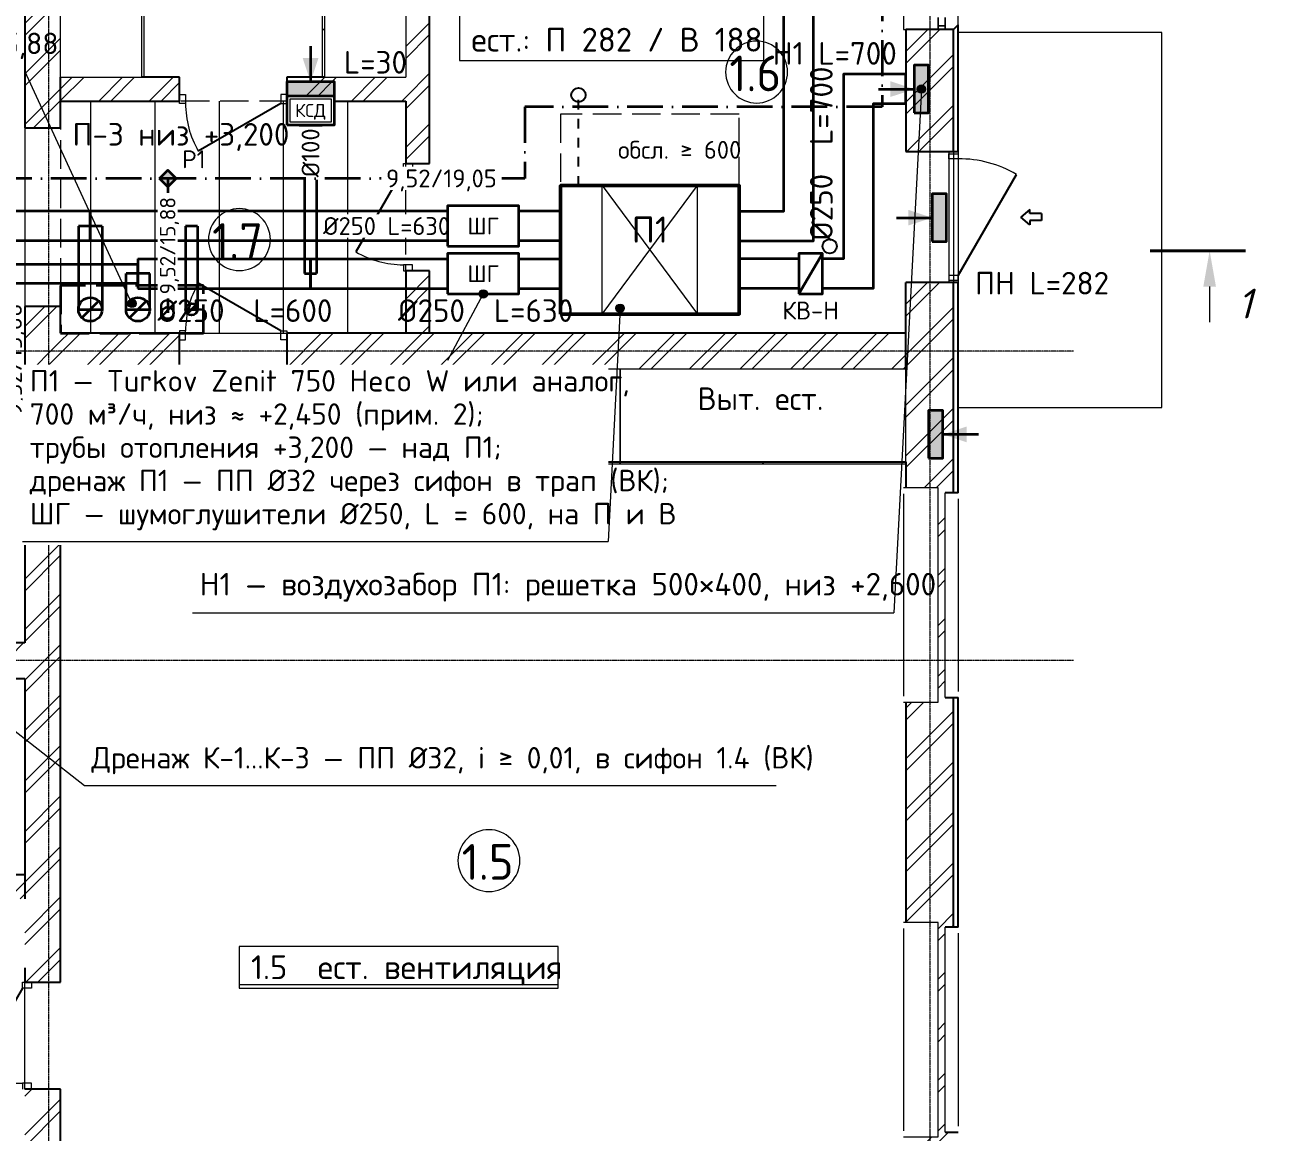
# Model space of a CAD drawing. Header units: millimetres. Extents: x -5016 to 22834, y -6019 to 18943.
# Drawn here: x 12400 to 22834, y 2340 to 11640 of the extents above; entities that cross this region are included whole.
import ezdxf
from ezdxf.enums import TextEntityAlignment as Align

# ---------------------------------------------------------------- set-up
doc = ezdxf.new("R2010")
doc.units = ezdxf.units.MM
for name, pattern in [('ОВ_ПУНКТ', [160, 80, -80]), ('ОВ_ШП', [460, 300, -80, 0, -80]), ('ОВ_ШТРИХ', [330, 240, -90]), ('Осевая 12-2-2', [16, 12, -2, 0, -2]), ('Пунктир 2-1_5', [3.5, 2, -1.5])]:
    doc.linetypes.add(name, pattern=pattern)
for name, color, linetype, lineweight in [('A-AREA-IDEN', 8, 'Continuous', 13), ('A-DOOR', 8, 'Continuous', 13), ('A-FLOR', 9, 'Continuous', 13), ('A-GLAZ', 8, 'Continuous', 13), ('A-WALL', 8, 'Continuous', 13), ('A-WALL-PATT', 8, 'Continuous', 13), ('G-ANNO-SYMB', 8, 'Continuous', 13), ('I-FURN', 9, 'Continuous', 13), ('S-GRID', 8, 'Continuous', 13), ('АР_подложка', 8, 'Continuous', 13), ('ОВ_В', 32, 'Continuous', 35), ('ОВ_Выброс', 8, 'Continuous', 35), ('ОВ_выноски', 7, 'Continuous', 18), ('ОВ_Дренаж', 4, 'Continuous', 25), ('ОВ_зоны', 5, 'Continuous', 18), ('ОВ_марки', 7, 'Continuous', 18), ('ОВ_Н', 3, 'Continuous', 35), ('ОВ_оборуд', 7, 'Continuous', 35), ('ОВ_П', 5, 'Continuous', 35), ('ОВ_Фреон', 6, 'Continuous', 35), ('ОВ_шахты', 7, 'Continuous', 35)]:
    doc.layers.add(name, color=color, linetype=linetype, lineweight=lineweight)
doc.styles.add('GOST', font='isocpeur.ttf', dxfattribs={"width": 0.9})
doc.styles.add('GOST Common', font='GOST_Common.ttf', dxfattribs={"height": 300})
doc.styles.add('ISOCPEUR_I', font='isocpeui.ttf', dxfattribs={"height": 250})
pattern_1 = [(45, (0, 0), (-212.132, 212.132), []), (45, (0, 100), (-212.132, 212.132), [])]

# ---------------------------------------------------------------- blocks, each defined once
blk = doc.blocks.new('INT 19 Дверь межкомнатная одностворчатая - 900 х 2370 _800_ Глухое Л-НАР-V1-Этаж 1 - Планировка')
at = {"layer": 'A-DOOR', "lineweight": 25}
blk.add_line((400, 170), (-293, 570), dxfattribs=at)
at = {"layer": 'A-DOOR'}
for p, q in [((-400, 170), (-450, 170)), ((-450, 150), (-450, 95)), ((-400, 95), (-400, 170)), ((400, 95), (400, 170)), ((400, 170), (450, 170)), ((450, 170), (450, 95)), ((-450, 95), (-400, 95)), ((450, 95), (400, 95))]:
    blk.add_line(p, q, dxfattribs=at)
blk.add_arc((400, 170), 800, 150, 180, dxfattribs=at)
blk = doc.blocks.new('INT 19 Дверь межкомнатная одностворчатая - 900 х 2370 _800_ Глухое Л-НАР-1569038-Этаж 1 - Планировка')
at = {"layer": 'A-DOOR', "lineweight": 25}
blk.add_line((400, 170), (-293, 570), dxfattribs=at)
at = {"layer": 'A-DOOR'}
for p, q in [((-400, 170), (-450, 170)), ((-450, 170), (-450, 95)), ((-400, 95), (-400, 170)), ((400, 95), (400, 170)), ((400, 170), (450, 170)), ((450, 170), (450, 95)), ((-450, 95), (-400, 95)), ((450, 95), (400, 95))]:
    blk.add_line(p, q, dxfattribs=at)
blk.add_arc((400, 170), 800, 150, 180, dxfattribs=at)
blk = doc.blocks.new('INT 19 Дверь межкомнатная одностворчатая - 900 х 2370 _800_ Глухое Л-НАР-1569067-Этаж 1 - Планировка')
at = {"layer": 'A-DOOR', "lineweight": 25}
blk.add_line((400, 120), (-293, 520), dxfattribs=at)
at = {"layer": 'A-DOOR'}
for p, q in [((-400, 120), (-450, 120)), ((-450, 120), (-450, 45)), ((-400, 45), (-400, 120)), ((400, 45), (400, 120)), ((400, 120), (450, 120)), ((450, 120), (450, 45)), ((-450, 45), (-400, 45)), ((450, 45), (400, 45))]:
    blk.add_line(p, q, dxfattribs=at)
blk.add_arc((400, 120), 800, 150, 180, dxfattribs=at)
blk = doc.blocks.new('INT 18 Шкаф - INT 18 Шкаф-1611660-Этаж 1 - Планировка')
at = {"layer": 'I-FURN'}
for p, q in [((-400, 350), (400, 350)), ((-400, 350), (-400, -330)), ((400, -330), (400, 350)), ((400, -330), (-400, -330)), ((-398.5, -332), (-0.8, -332)), ((-398.5, -332), (-398.5, -350)), ((-0.8, -350), (-398.5, -350)), ((-0.8, -350), (-0.8, -332)), ((0.8, -332), (398.5, -332)), ((0.8, -332), (0.8, -350)), ((398.5, -350), (0.8, -350)), ((398.5, -350), (398.5, -332))]:
    blk.add_line(p, q, dxfattribs=at)
blk = doc.blocks.new('INT 18 Шкаф - INT 18 Шкаф-1564175-Этаж 1 - Планировка')
at = {"layer": 'I-FURN'}
for p, q in [((-1200, 350), (1200, 350)), ((-1200, 350), (-1200, -430)), ((1200, -430), (1200, 350)), ((1200, -430), (-1200, -430)), ((-1198.5, -432), (-0.8, -432)), ((-1198.5, -432), (-1198.5, -450)), ((-0.8, -450), (-1198.5, -450)), ((-0.8, -450), (-0.8, -432)), ((0.8, -432), (1198.5, -432)), ((0.8, -432), (0.8, -450)), ((1198.5, -450), (0.8, -450)), ((1198.5, -450), (1198.5, -432))]:
    blk.add_line(p, q, dxfattribs=at)
blk = doc.blocks.new('INT 19 Дверь входная одностворчатая с остеклением - 1100 х 2480 ОС-Сверху 2-1581826-Этаж 1 - Планировка')
at = {"layer": 'A-DOOR', "lineweight": 25}
for p, q in [((-30, 940), (-30, 842)), ((-30, 940), (0, 940)), ((0, 940), (30, 940)), ((30, 940), (30, 842)), ((-65, 842), (0, 764)), ((-30, 842), (-65, 842)), ((65, 842), (0, 764)), ((30, 842), (65, 842)), ((490, 240), (-359, 730))]:
    blk.add_line(p, q, dxfattribs=at)
at = {"layer": 'A-DOOR'}
for p, q in [((-550, 240), (-530, 240)), ((-550, 240), (-550, 160)), ((-530, 160), (-530, 240)), ((-530, 240), (-490, 240)), ((-530, 160), (-530, 240)), ((-490, 240), (490, 240)), ((-490, 240), (-490, 160)), ((530, 240), (490, 240)), ((490, 240), (490, 160)), ((530, 240), (550, 240)), ((530, 160), (530, 240)), ((530, 160), (530, 240)), ((550, 240), (550, 160)), ((-550, 160), (-530, 160)), ((-490, 160), (-530, 160)), ((-490, 160), (490, 160)), ((490, 160), (530, 160)), ((530, 160), (550, 160))]:
    blk.add_line(p, q, dxfattribs=at)
blk.add_arc((490, 240), 980, 150, 180, dxfattribs=at)
blk = doc.blocks.new('INT 20 Окно Прямоугольник 1ст - INT 20 Окно Прямоугольник 1ст 1000-3000h-1568821-Этаж 1 - Планировка')
at = {"layer": 'A-GLAZ'}
for p, q in [((460, 240), (-460, 240)), ((-500, 130), (-400, 130)), ((-470, 130), (-500, 130)), ((-470, 70), (-470, 130)), ((-400, 130), (-470, 130)), ((-470, 130), (-470, 70)), ((400, 130), (500, 130)), ((470, 130), (400, 130)), ((500, 130), (470, 130)), ((470, 130), (470, 70)), ((470, 70), (470, 130)), ((-500, 70), (-470, 70)), ((-400, 70), (-500, 70)), ((-470, 70), (-400, 70)), ((500, 70), (400, 70)), ((400, 70), (470, 70)), ((470, 70), (500, 70)), ((-500, -200), (-500, -220)), ((500, -220), (500, -200)), ((-500, -220), (500, -220))]:
    blk.add_line(p, q, dxfattribs=at)
blk = doc.blocks.new('INT 20 Откосы окон снаружи Прямоугольник - INT 20 Откосы окон снаружи Прямоугольник-1566578-Этаж 1 - Планировка')
at = {"layer": 'A-WALL', "lineweight": 25}
for p, q in [((-877, 30), (-877, -80)), ((843, -80), (843, 30))]:
    blk.add_line(p, q, dxfattribs=at)
blk = doc.blocks.new('INT 20 Подоконник - Подоконник внутри-1566579-Этаж 1 - Планировка')
at = {"layer": 'A-GLAZ'}
for p, q in [((-950, 0), (-950, -290)), ((850, 0), (-950, 0)), ((850, -290), (850, 0)), ((-900, -290), (800, -290))]:
    blk.add_line(p, q, dxfattribs=at)
blk = doc.blocks.new('INT 20 Подоконник - Подоконник снаружи-1566581-Этаж 1 - Планировка')
at = {"layer": 'A-GLAZ'}
for p, q in [((-910, 0), (-910, 110)), ((-860, 110), (760, 110)), ((810, 110), (810, 0)), ((810, 0), (-910, 0))]:
    blk.add_line(p, q, dxfattribs=at)
blk = doc.blocks.new('INT 19 Дверь межкомнатная одностворчатая - 900 х 2370 _800_ Глухое П-НАР-1569071-Этаж 1 - Планировка')
at = {"layer": 'A-DOOR', "lineweight": 25}
blk.add_line((-400, 120), (293, 520), dxfattribs=at)
at = {"layer": 'A-DOOR'}
for p, q in [((-400, 120), (-450, 120)), ((-450, 120), (-450, 45)), ((-400, 45), (-400, 120)), ((400, 45), (400, 120)), ((400, 120), (450, 120)), ((450, 120), (450, 45)), ((-450, 45), (-400, 45)), ((450, 45), (400, 45))]:
    blk.add_line(p, q, dxfattribs=at)
blk.add_arc((-400, 120), 800, 360, 30, dxfattribs=at)
blk = doc.blocks.new('INT 18 Шкаф - INT 18 Шкаф-1565469-Этаж 1 - Планировка')
at = {"layer": 'I-FURN'}
for p, q in [((-1200, 330), (-1200, -350)), ((-1200, 330), (1200, 330)), ((-1198.5, 350), (-1198.5, 332)), ((-0.8, 332), (-1198.5, 332)), ((-520, 350), (-0.8, 350)), ((-0.8, 332), (-0.8, 350)), ((0.8, 350), (1198.5, 350)), ((0.8, 350), (0.8, 332)), ((1198.5, 332), (0.8, 332)), ((1198.5, 332), (1198.5, 350)), ((1200, -350), (1200, 330)), ((1200, -350), (-1200, -350))]:
    blk.add_line(p, q, dxfattribs=at)
blk = doc.blocks.new('Разрез - Номер сзади-3578-Этаж 1 - Планировка')
at = {"layer": 'G-ANNO-SYMB'}
blk.add_hatch(color=256, dxfattribs=at).paths.add_polyline_path([(2.47, -3), (3, 0), (3.53, -3)])
at = {"layer": 'G-ANNO-SYMB', "lineweight": 40}
blk.add_line((0, 0), (8, 0), dxfattribs=at)
at = {"layer": 'G-ANNO-SYMB'}
blk.add_line((3, -3), (3, -6), dxfattribs=at)
blk = doc.blocks.new('INT Марка помещения - Номер помещения _ Площадь _ Имя-1615504-Этаж 1 - Планировка')
at = {"layer": 'A-AREA-IDEN'}
for start, end in [(360, 180), (180, 360)]:
    blk.add_arc((0, 0), 2.6, start, end, dxfattribs=at)
blk = doc.blocks.new('АР_План_1_этажа')
at = {"layer": 'A-WALL-PATT', "lineweight": 9}
h = blk.add_hatch(dxfattribs=at)
h.set_pattern_fill('FP_1', color=256, style=0, pattern_type=2)
h.set_pattern_definition(pattern_1)
h.paths.add_polyline_path([(21968, 5973), (22368, 5973), (22368, 7013), (22298, 7013), (22298, 8733), (22368, 8733), (22368, 10663), (22298, 10663), (22298, 12383), (22368, 12383), (22368, 14148), (21968, 14148), (21968, 12423), (22238, 12423), (22238, 10623), (21968, 10623), (21968, 8773), (22238, 8773), (22238, 6973), (21968, 6973), (21968, 6100)])
h.paths.add_polyline_path([(22368, 15248), (22368, 16273), (21968, 16273), (21968, 15248)])
h.paths.add_polyline_path([(21968, 17273), (22368, 17273), (22368, 18673), (21968, 18673), (21968, 18173)])
h = blk.add_hatch(dxfattribs=at)
h.set_pattern_fill('FP_1', color=256, style=0, pattern_type=2)
h.set_pattern_definition(pattern_1)
h.paths.add_polyline_path([(14868, 5973), (14868, 7373), (14568, 7373), (14568, 5973)])
h.paths.add_polyline_path([(14868, 8273), (14868, 13948), (14568, 13948), (14568, 8273)])
h.paths.add_polyline_path([(14568, 15448), (14868, 15448), (14868, 18273), (14568, 18273), (14568, 15873)])
h = blk.add_hatch(dxfattribs=at)
h.set_pattern_fill('FP_1', color=256, style=0, pattern_type=2)
h.set_pattern_definition(pattern_1)
h.paths.add_polyline_path([(17968, 13723), (17968, 14248), (17768, 14248), (17768, 13723), (17818, 13723)])
h.paths.add_polyline_path([(17768, 15148), (17968, 15148), (17968, 18273), (17768, 18273), (17768, 15673)])
h = blk.add_hatch(dxfattribs=at)
h.set_pattern_fill('FP_1', color=256, style=0, pattern_type=2)
h.set_pattern_definition(pattern_1)
h.paths.add_polyline_path([(17768, 15673), (17768, 15873), (16768, 15873), (16768, 15673), (17088, 15673)])
h.paths.add_polyline_path([(15868, 15673), (15868, 15873), (14868, 15873), (14868, 15673), (15548, 15673)])
h = blk.add_hatch(dxfattribs=at)
h.set_pattern_fill('FP_1', color=256, style=0, pattern_type=2)
h.set_pattern_definition(pattern_1)
h.paths.add_polyline_path([(21968, 13423), (21968, 13723), (16768, 13723), (16768, 13423), (20706, 13423)])
h.paths.add_polyline_path([(15868, 13423), (15868, 13723), (14868, 13723), (14868, 13423), (14930, 13423)])
h = blk.add_hatch(dxfattribs=at)
h.set_pattern_fill('FP_1', color=256, style=0, pattern_type=2)
h.set_pattern_definition(pattern_1)
h.paths.add_polyline_path([(14568, 10823), (14568, 11123), (10718, 11123), (10718, 10823), (14208, 10823)])
h.paths.add_polyline_path([(9153, 10823), (9218, 10823), (9218, 11123), (7268, 11123), (7268, 10823), (9048, 10823)])
h.paths.add_polyline_path([(6368, 10823), (6368, 11123), (2368, 11123), (2368, 10823), (6265, 10823)])
h = blk.add_hatch(dxfattribs=at)
h.set_pattern_fill('FP_1', color=256, style=0, pattern_type=2)
h.set_pattern_definition(pattern_1)
h.paths.add_polyline_path([(14568, 8973), (14568, 9173), (11868, 9173), (11868, 8973), (13486, 8973)])
at = {"layer": 'A-FLOR'}
for p, q in [((24118, 16248), (22408, 16248)), ((24118, 13098), (24118, 16248)), ((14568, 15448), (14568, 13948)), ((15868, 13723), (16768, 13723)), ((22408, 13098), (24118, 13098)), ((14568, 7373), (14568, 8273))]:
    blk.add_line(p, q, dxfattribs=at)
at = {"layer": 'A-WALL', "lineweight": 25}
for p, q in [((14568, 19973), (14568, 15448)), ((17968, 15148), (17968, 18273)), ((22408, 16313), (22368, 16273)), ((22408, 15248), (22408, 16313)), ((21968, 16273), (21968, 15248)), ((22368, 16273), (21968, 16273)), ((22368, 15248), (22368, 16273)), ((14868, 15448), (14868, 15873)), ((15868, 15873), (15548, 15873)), ((15868, 15673), (15868, 15873)), ((17088, 15873), (16768, 15873)), ((16768, 15873), (16768, 15673)), ((14868, 15673), (15868, 15673)), ((16768, 15673), (17768, 15673)), ((17768, 15673), (17768, 15148)), ((14568, 15448), (14868, 15448)), ((21968, 15248), (22408, 15248)), ((17768, 15148), (17968, 15148)), ((17968, 14248), (17768, 14248)), ((17768, 14248), (17768, 13723)), ((17968, 13723), (17968, 14248)), ((22408, 14148), (21968, 14148)), ((21968, 13423), (21968, 14148)), ((22368, 12383), (22368, 14148)), ((22408, 12383), (22408, 14148)), ((14568, 13948), (14568, 11123)), ((14868, 13948), (14568, 13948)), ((14868, 13723), (14868, 13948)), ((15868, 13723), (14868, 13723)), ((15868, 13423), (15868, 13723)), ((21968, 13723), (16768, 13723)), ((16768, 13723), (16768, 13423)), ((14868, 8273), (14868, 13423)), ((14868, 13423), (15868, 13423)), ((16768, 13423), (17168, 13423)), ((21968, 12643), (21968, 12423)), ((14568, 11123), (11868, 11123)), ((11868, 10823), (14568, 10823)), ((14568, 10823), (14568, 8973)), ((22368, 8733), (22368, 10663)), ((22408, 8733), (22408, 10663)), ((21968, 10623), (21968, 8773)), ((14568, 9173), (11868, 9173)), ((14568, 8393), (14568, 8273)), ((14568, 8273), (14868, 8273)), ((14868, 7373), (14568, 7373)), ((14868, 5973), (14868, 7373))]:
    blk.add_line(p, q, dxfattribs=at)
at = {"layer": 'A-WALL'}
for p, q in [((22328, 15248), (22328, 14148)), ((22368, 15248), (22368, 14148)), ((22408, 15248), (22408, 14148))]:
    blk.add_line(p, q, dxfattribs=at)
at = {"layer": 'G-ANNO-SYMB', "linetype": 'Пунктир 2-1_5'}
blk.add_line((24518, 14415), (24819, 14415), dxfattribs=at)
at = {"layer": 'S-GRID', "color": 251, "linetype": 'Осевая 12-2-2', "true_color": 0x646464}
for p, q in [((14768, 22575), (14768, -1346)), ((22168, 22575), (22168, -1346)), ((23376, 13573), (-1176, 13573)), ((23376, 10973), (-1176, 10973))]:
    blk.add_line(p, q, dxfattribs=at)
at = {"layer": 'A-AREA-IDEN', "xscale": 99.99999999999993, "yscale": 99.99999999999993, "zscale": 99.99999999999993}
for p in [(20714, 15916), (16370, 14509), (18466, 9293)]:
    blk.add_blockref('INT Марка помещения - Номер помещения _ Площадь _ Имя-1615504-Этаж 1 - Планировка', p, dxfattribs=at)
at = {"layer": 'A-DOOR', "lineweight": 25}
for name, p, rotation in [('INT 19 Дверь межкомнатная одностворчатая - 900 х 2370 _800_ Глухое П-НАР-1569071-Этаж 1 - Планировка', (16318, 15773), 180), ('INT 19 Дверь входная одностворчатая с остеклением - 1100 х 2480 ОС-Сверху 2-1581826-Этаж 1 - Планировка', (22168, 14698), 269.9999999999999), ('INT 19 Дверь межкомнатная одностворчатая - 900 х 2370 _800_ Глухое Л-НАР-1569067-Этаж 1 - Планировка', (17868, 14698), 89.9999999999999), ('INT 19 Дверь межкомнатная одностворчатая - 900 х 2370 _800_ Глухое Л-НАР-V1-Этаж 1 - Планировка', (14718, 7823), 89.99999999999993)]:
    blk.add_blockref(name, p, dxfattribs=dict(at, rotation=rotation))
blk.add_blockref('INT 19 Дверь межкомнатная одностворчатая - 900 х 2370 _800_ Глухое Л-НАР-1569038-Этаж 1 - Планировка', (16318, 13573), dxfattribs=at)
at = {"layer": 'A-GLAZ'}
for name, p, rotation in [('INT 20 Окно Прямоугольник 1ст - INT 20 Окно Прямоугольник 1ст 1000-3000h-1568821-Этаж 1 - Планировка', (22168, 16773), 269.9999999999999), ('INT 20 Подоконник - Подоконник внутри-1566579-Этаж 1 - Планировка', (22238, 11473), 269.9999999999999), ('INT 20 Подоконник - Подоконник снаружи-1566581-Этаж 1 - Планировка', (22298, 11473), 270.0000000000006), ('INT 20 Подоконник - Подоконник внутри-1566579-Этаж 1 - Планировка', (22238, 7823), 269.9999999999999), ('INT 20 Подоконник - Подоконник снаружи-1566581-Этаж 1 - Планировка', (22298, 7823), 270.0000000000006)]:
    blk.add_blockref(name, p, dxfattribs=dict(at, rotation=rotation))
at = {"layer": 'A-WALL', "lineweight": 25, "rotation": 269.9999999999999}
for p in [(22378, 11506), (22378, 7856)]:
    blk.add_blockref('INT 20 Откосы окон снаружи Прямоугольник - INT 20 Откосы окон снаружи Прямоугольник-1566578-Этаж 1 - Планировка', p, dxfattribs=at)
at = {"layer": 'G-ANNO-SYMB', "extrusion": (0, 0, -1), "xscale": 99.99999999999993, "yscale": 99.99999999999993, "zscale": 99.99999999999993}
blk.add_blockref('Разрез - Номер сзади-3578-Этаж 1 - Планировка', (-24819, 14415), dxfattribs=at)
at = {"layer": 'I-FURN'}
for name, p, rotation in [('INT 18 Шкаф - INT 18 Шкаф-1565469-Этаж 1 - Планировка', (15218, 17073), 270.0000000000002), ('INT 18 Шкаф - INT 18 Шкаф-1611660-Этаж 1 - Планировка', (17418, 16273), 269.9999999999993)]:
    blk.add_blockref(name, p, dxfattribs=dict(at, rotation=rotation))
for p in [(18368, 13073), (20768, 13073)]:
    blk.add_blockref('INT 18 Шкаф - INT 18 Шкаф-1564175-Этаж 1 - Планировка', p, dxfattribs=at)
at = {"layer": 'A-AREA-IDEN', "char_height": 300, "width": 561.18, "attachment_point": 1, "style": 'GOST Common'}
for s, insert in [('1.6', (20485, 16055)), ('1.7', (16141, 14647)), ('1.5', (18237, 9432))]:
    blk.add_mtext(s, dxfattribs=dict(at, insert=insert))
at = {"layer": 'G-ANNO-SYMB', "insert": (24752, 14097), "char_height": 250, "width": 160.34, "attachment_point": 1, "style": 'ISOCPEUR_I', "bg_fill": 3, "box_fill_scale": 0, "bg_fill_color": 256, "bg_fill_true_color": 3254780160, "bg_fill_transparency": 256}
blk.add_mtext('\\fISOCPEUR|b0|i1|c204|p34|;1', dxfattribs=at)

msp = doc.modelspace()

# ---------------------------------------------------------------- block references
at = {"layer": 'АР_подложка'}
msp.add_blockref('АР_План_1_этажа', (-2168, -4673), dxfattribs=at)

# ---------------------------------------------------------------- next in the draw order: hatches: boundary and pattern name
at = {"layer": 'ОВ_В'}
for points in [[(14800, 11160), (14866, 11360), (14734, 11360)], [(14600, 11040), (15000, 11040), (15000, 11160), (14600, 11160)], [(19990, 8000), (20110, 8000), (20110, 8400), (19990, 8400)], [(20110, 8200), (20310, 8134), (20310, 8266)]]:
    msp.add_hatch(color=32, dxfattribs=at).paths.add_polyline_path(points)
at = {"layer": 'ОВ_выноски'}
h = msp.add_hatch(color=7, dxfattribs=at)
edge = h.paths.add_edge_path()
edge.add_arc((19930, 11100), 35, 0, 360)
h = msp.add_hatch(color=7, dxfattribs=at)
edge = h.paths.add_edge_path()
edge.add_arc((13300, 9300), 35, 0, 360)
h = msp.add_hatch(color=7, dxfattribs=at)
edge = h.paths.add_edge_path()
edge.add_arc((17400, 9260), 35, 0, 360)
at = {"layer": 'ОВ_зоны'}
h = msp.add_hatch(dxfattribs=at)
h.set_pattern_fill('ANSI31', scale=170, angle=45)
h.paths.add_polyline_path([(12700, 9050), (15600, 9050), (15600, 11000), (12700, 11000)])
at = {"layer": 'ОВ_Н'}
for points in [[(19870, 10900), (19990, 10900), (19990, 11300), (19870, 11300)], [(19870, 11100), (19670, 11166), (19670, 11034)], [(20020, 9820), (20140, 9820), (20140, 10220), (20020, 10220)], [(20020, 10020), (19820, 10086), (19820, 9954)]]:
    msp.add_hatch(color=3, dxfattribs=at).paths.add_polyline_path(points)
at = {"layer": 'ОВ_Фреон'}
msp.add_hatch(color=6, dxfattribs=at).paths.add_polyline_path([(13530, 10350), (13600, 10420), (13670, 10350), (13600, 10280)])

# ---------------------------------------------------------------- next in the draw order: linework, layer by layer
at = {"layer": 'ОВ_В'}
for points in [[(14800, 11460), (14800, 11160)], [(14750, 11000), (14750, 9550)], [(14850, 11000), (14750, 11000)], [(14850, 11000), (14850, 9550)], [(11970, 8700), (11970, 9630), (13350, 9630)], [(13350, 9675), (14800, 9675)], [(13350, 9675), (13350, 9425)], [(13350, 9470), (13350, 9630)], [(14800, 9675), (16900, 9675)], [(14800, 9675), (14800, 9425)], [(14800, 9425), (14800, 9675)], [(16900, 9425), (16900, 9675)], [(13250, 9250), (13250, 9550)], [(13450, 9550), (13250, 9550)], [(13450, 9250), (13450, 9550)], [(14750, 9550), (14850, 9550)], [(12130, 8700), (12130, 9470), (13350, 9470)], [(13350, 9425), (14800, 9425)], [(14800, 9425), (16900, 9425)], [(13280, 9180), (13420, 9320)], [(13250, 9250), (13450, 9250)], [(20410, 8200), (20110, 8200)]]:
    msp.add_lwpolyline(points, dxfattribs=at)
for points in [[(14600, 11040), (15000, 11040), (15000, 11160), (14600, 11160)], [(19990, 8000), (20110, 8000), (20110, 8400), (19990, 8400)]]:
    msp.add_lwpolyline(points, close=True, dxfattribs=at)
msp.add_circle((13350, 9250), 100, dxfattribs=at)
at = {"layer": 'ОВ_Выброс'}
for points in [[(18400, 9825), (19025, 9825), (19025, 12425), (15600, 12425)], [(18400, 10075), (18775, 10075), (18775, 12175), (15600, 12175)], [(18400, 10075), (18400, 9825)]]:
    msp.add_lwpolyline(points, dxfattribs=at)
at = {"layer": 'ОВ_выноски'}
for points in [[(13300, 9300), (12400, 11250)], [(19930, 11100), (19700, 6700)], [(13807.8, 6700), (19700, 6700)], [(12200, 5800), (12900, 5250)], [(12900, 5250), (18711.6, 5250)]]:
    msp.add_lwpolyline(points, dxfattribs=at)
for centre in [(19930, 11100), (13300, 9300), (17400, 9260)]:
    msp.add_circle(centre, 35, dxfattribs=at)
at = {"layer": 'ОВ_Дренаж', "linetype": 'ОВ_ПУНКТ'}
msp.add_lwpolyline([(17050, 10290), (17050, 11050)], dxfattribs=at)
at = {"layer": 'ОВ_Дренаж'}
msp.add_circle((17050, 11050), 60, dxfattribs=at)
at = {"layer": 'ОВ_зоны', "linetype": 'ОВ_ШТРИХ'}
msp.add_lwpolyline([(12700, 9050), (15600, 9050), (15600, 11000), (12700, 11000)], close=True, dxfattribs=at)
at = {"layer": 'ОВ_марки'}
for points in [[(16050, 11340), (18606, 11340), (18606, 11980), (16050, 11980)], [(14200, 3550), (16880, 3550), (16880, 3900), (14200, 3900)]]:
    msp.add_lwpolyline(points, close=True, dxfattribs=at)
msp.add_lwpolyline([(14200, 3580), (16880, 3580)], dxfattribs=at)
at = {"layer": 'ОВ_Н'}
for points in [[(19870, 10900), (19990, 10900), (19990, 11300), (19870, 11300)], [(20020, 9820), (20140, 9820), (20140, 10220), (20020, 10220)]]:
    msp.add_lwpolyline(points, close=True, dxfattribs=at)
for points in [[(19800, 11225), (19275, 11225), (19275, 9675), (18400, 9675)], [(19800, 10975), (19800, 11225)], [(19570, 11100), (19870, 11100)], [(19800, 10975), (19525, 10975), (19525, 9425), (18400, 9425)], [(19720, 10020), (20020, 10020)], [(18400, 9675), (18400, 9425)]]:
    msp.add_lwpolyline(points, dxfattribs=at)
at = {"layer": 'ОВ_оборуд', "linetype": 'ОВ_ШТРИХ', "lineweight": 18}
msp.add_lwpolyline([(16900, 10290), (18400, 10290), (18400, 10890), (16900, 10890)], close=True, dxfattribs=at)
at = {"layer": 'ОВ_оборуд', "lineweight": 50}
msp.add_lwpolyline([(16900, 9210), (18400, 9210), (18400, 10290), (16900, 10290)], close=True, dxfattribs=at)
at = {"layer": 'ОВ_оборуд', "lineweight": 18}
for points in [[(17250, 9210), (17250, 10290)], [(17250, 9210), (18050, 10290)], [(17250, 10290), (18050, 9210)], [(18050, 9210), (18050, 10290)]]:
    msp.add_lwpolyline(points, dxfattribs=at)
at = {"layer": 'ОВ_П'}
for points in [[(12950, 10075), (11525, 10075), (11525, 6875), (10600, 6875)], [(16900, 10075), (12950, 10075)], [(12950, 10075), (12950, 9825)], [(12950, 9825), (12950, 10075)], [(16900, 9825), (16900, 10075)], [(12850, 9950), (12850, 9250)], [(13050, 9950), (12850, 9950)], [(13050, 9950), (13050, 9250)], [(13750, 9950), (13750, 9250)], [(13850, 9950), (13750, 9950)], [(13850, 9950), (13850, 9250)], [(12950, 9825), (11775, 9825), (11775, 6625), (10600, 6625)], [(16900, 9825), (12950, 9825)], [(12880, 9180), (13020, 9320)], [(12850, 9250), (13050, 9250)], [(13750, 9250), (13850, 9250)], [(13765, 9215), (13835, 9285)]]:
    msp.add_lwpolyline(points, dxfattribs=at)
for centre, radius in [((12950, 9250), 100), ((13800, 9250), 50)]:
    msp.add_circle(centre, radius, dxfattribs=at)
at = {"layer": 'ОВ_Фреон', "linetype": 'ОВ_ШП', "lineweight": 35}
for points in [[(20950, 13350), (19600, 13350), (19600, 10950)], [(13600, 10350), (13600, 9220)]]:
    msp.add_lwpolyline(points, dxfattribs=at)
at = {"layer": 'ОВ_Фреон'}
msp.add_lwpolyline([(13530, 10350), (13600, 10420), (13670, 10350), (13600, 10280)], close=True, dxfattribs=at)
msp.add_circle((13600, 9220), 50, dxfattribs=at)
at = {"layer": 'ОВ_шахты', "linetype": 'ОВ_ШТРИХ'}
msp.add_lwpolyline([(12700, 9050), (13900, 9050), (13900, 9450), (12700, 9450)], close=True, dxfattribs=at)

# ---------------------------------------------------------------- next in the draw order: texts
at = {"layer": 'ОВ_В', "style": 'GOST'}
for s, p in [('L=30', (15080, 11325)), ('Выт. ест. ', (18050, 8500))]:
    msp.add_text(s, height=190, dxfattribs=at).set_placement(p, align=Align.MIDDLE_LEFT)
for s, p in [('Ø250  L=600', (14249, 9239.5)), ('Ø250  L=630', (16270, 9239.5))]:
    msp.add_text(s, height=190, dxfattribs=at).set_placement(p, align=Align.MIDDLE_CENTER)
at = {"layer": 'ОВ_зоны', "style": 'GOST'}
msp.add_text('П-3 низ +3,200', height=190, dxfattribs=at).set_placement((12800, 10720), align=Align.MIDDLE_LEFT)
at = {"layer": 'ОВ_марки', "style": 'GOST'}
for s, height, p in [('Ш-1 (2 этаж): стояки П, В Ø200, П Ø100, фреон 9,52/15,88', 180, (6090.4, 11340)), ('Н1 — воздухозабор П1: решетка 500×400, низ +2,600', 190, (13867.8, 6790)), ('Дренаж К-1...К-3 — ПП Ø32, i ≥ 0,01, в сифон 1.4 (ВК)', 180, (12960, 5340))]:
    msp.add_text(s, height=height, dxfattribs=at).set_placement(p, align=Align.BOTTOM_LEFT)
for s, p in [('ест.: П 282 / В 188', (16150, 11515)), ('1.5  ест. вентиляция', (14300, 3725))]:
    msp.add_text(s, height=200, dxfattribs=at).set_placement(p, align=Align.MIDDLE_LEFT)
at = {"layer": 'ОВ_Н', "style": 'GOST'}
for s, p in [('Н1 L=700', (18680, 11400)), ('ПН L=282', (20380, 9470))]:
    msp.add_text(s, height=190, dxfattribs=at).set_placement(p, align=Align.MIDDLE_LEFT)
msp.add_text('Ø250  L=700', height=190, rotation=90, dxfattribs=at).set_placement((19089.5, 10557.5), align=Align.MIDDLE_CENTER)
msp.add_text('КВ-Н', height=150, dxfattribs=at).set_placement((19000, 9240), align=Align.MIDDLE_CENTER)
at = {"layer": 'ОВ_оборуд', "style": 'GOST'}
for s, height, p in [('обсл. ≥ 600', 150, (17900, 10590)), ('П1', 220, (17650, 9920))]:
    msp.add_text(s, height=height, dxfattribs=at).set_placement(p, align=Align.MIDDLE_CENTER)
at = {"layer": 'ОВ_Фреон', "style": 'GOST'}
msp.add_text('Р1', height=150, dxfattribs=at).set_placement((13720, 10510), align=Align.MIDDLE_LEFT)
msp.add_text('9,52/15,88', height=150, rotation=90, dxfattribs=at).set_placement((12300, 8828), align=Align.MIDDLE_CENTER)

# ---------------------------------------------------------------- next in the draw order: wipeouts: each hides what was drawn before it
for points in [[(14702.5, 10339), (14897.5, 10339), (14897.5, 10791), (14702.5, 10791)], [(14933.5, 9852.5), (15943.5, 9852.5), (15943.5, 10047.5), (14933.5, 10047.5)], [(15950, 9380), (16550, 9380), (16550, 9720), (15950, 9720)], [(18900, 9380), (19100, 9380), (19100, 9720), (18900, 9720)]]:
    msp.add_wipeout(points)

# ---------------------------------------------------------------- next in the draw order: hatches: boundary and pattern name
at = {"layer": 'ОВ_выноски'}
h = msp.add_hatch(color=7, dxfattribs=at)
edge = h.paths.add_edge_path()
edge.add_arc((16250, 9380), 35, 0, 360)

# ---------------------------------------------------------------- next in the draw order: linework, layer by layer
msp.add_circle((16250, 9380), 35, dxfattribs=at)
at = {"layer": 'ОВ_Н', "lineweight": 35}
msp.add_lwpolyline([(18900, 9380), (19100, 9380), (19100, 9720), (18900, 9720)], close=True, dxfattribs=at)
msp.add_lwpolyline([(18900, 9380), (19100, 9720)], dxfattribs=at)
at = {"layer": 'ОВ_Н', "lineweight": 25}
msp.add_circle((19160, 9780), 60, dxfattribs=at)
at = {"layer": 'ОВ_оборуд', "lineweight": 35}
msp.add_lwpolyline([(15950, 9380), (16550, 9380), (16550, 9720), (15950, 9720)], close=True, dxfattribs=at)

# ---------------------------------------------------------------- next in the draw order: texts
at = {"layer": 'ОВ_В', "style": 'GOST'}
msp.add_text('Ø100', height=150, rotation=90, dxfattribs=at).set_placement((14800, 10565), align=Align.MIDDLE_CENTER)
at = {"layer": 'ОВ_оборуд', "style": 'GOST'}
msp.add_text('ШГ', height=140, dxfattribs=at).set_placement((16250, 9550), align=Align.MIDDLE_CENTER)
at = {"layer": 'ОВ_П', "style": 'GOST'}
msp.add_text('Ø250 L=630', height=150, rotation=360, dxfattribs=at).set_placement((15438.5, 9950), align=Align.MIDDLE_CENTER)

# ---------------------------------------------------------------- next in the draw order: wipeouts: each hides what was drawn before it
for points in [[(14600, 10800), (15000, 10800), (15000, 11040), (14600, 11040)], [(15950, 9780), (16550, 9780), (16550, 10120), (15950, 10120)]]:
    msp.add_wipeout(points)

# ---------------------------------------------------------------- next in the draw order: linework, layer by layer
at = {"layer": 'ОВ_В', "lineweight": 35}
msp.add_lwpolyline([(14600, 10800), (15000, 10800), (15000, 11040), (14600, 11040)], close=True, dxfattribs=at)
at = {"layer": 'ОВ_В', "lineweight": 13}
msp.add_lwpolyline([(14625, 10825), (14975, 10825), (14975, 11015), (14625, 11015)], close=True, dxfattribs=at)
at = {"layer": 'ОВ_оборуд', "lineweight": 35}
msp.add_lwpolyline([(15950, 9780), (16550, 9780), (16550, 10120), (15950, 10120)], close=True, dxfattribs=at)
at = {"layer": 'ОВ_Фреон', "linetype": 'ОВ_ШП', "lineweight": 35}
msp.add_lwpolyline([(19600, 10950), (16600, 10950), (16600, 10350), (12300, 10350), (12300, 6545), (2200, 6545)], dxfattribs=at)

# ---------------------------------------------------------------- next in the draw order: texts
at = {"layer": 'ОВ_В', "style": 'GOST'}
msp.add_text('КСД', height=110, dxfattribs=at).set_placement((14800, 10920), align=Align.MIDDLE_CENTER)
at = {"layer": 'ОВ_оборуд', "style": 'GOST'}
msp.add_text('ШГ', height=140, dxfattribs=at).set_placement((16250, 9950), align=Align.MIDDLE_CENTER)

# ---------------------------------------------------------------- next in the draw order: wipeouts: each hides what was drawn before it
for points in [[(15394.1, 10252.5), (16404.1, 10252.5), (16404.1, 10447.5), (15394.1, 10447.5)], [(13515.5, 9342), (13684.5, 9342), (13684.5, 10228), (13515.5, 10228)], [(12381.2, 7270), (17300, 7270), (17300, 8785), (12381.2, 8785)]]:
    msp.add_wipeout(points)

# ---------------------------------------------------------------- next in the draw order: linework, layer by layer
at = {"layer": 'ОВ_выноски'}
for points in [[(16250, 9380), (15950, 8820)], [(17400, 9260), (17300, 7300)], [(12381.2, 7300), (17300, 7300)]]:
    msp.add_lwpolyline(points, dxfattribs=at)

# ---------------------------------------------------------------- next in the draw order: texts
at = {"layer": 'ОВ_марки', "style": 'GOST'}
for s, p in [('П1 — Turkov Zenit 750 Heco W или аналог,', (12441.2, 8506)), ('700 м³/ч, низ ≈ +2,450 (прим. 2);', (12441.2, 8227)), ('трубы отопления +3,200 — над П1;', (12441.2, 7948)), ('дренаж П1 — ПП Ø32 через сифон в трап (ВК);', (12441.2, 7669)), ('ШГ — шумоглушители Ø250, L = 600, на П и В', (12441.2, 7390))]:
    msp.add_text(s, height=180, dxfattribs=at).set_placement(p, align=Align.BOTTOM_LEFT)
at = {"layer": 'ОВ_Фреон', "style": 'GOST'}
for s, height, rotation, p in [('9,52/19,05', 150, 360, (15899.1, 10350)), ('9,52/15,88', 130, 90, (13600, 9785))]:
    msp.add_text(s, height=height, rotation=rotation, dxfattribs=at).set_placement(p, align=Align.MIDDLE_CENTER)

doc.saveas('drawing.dxf')
